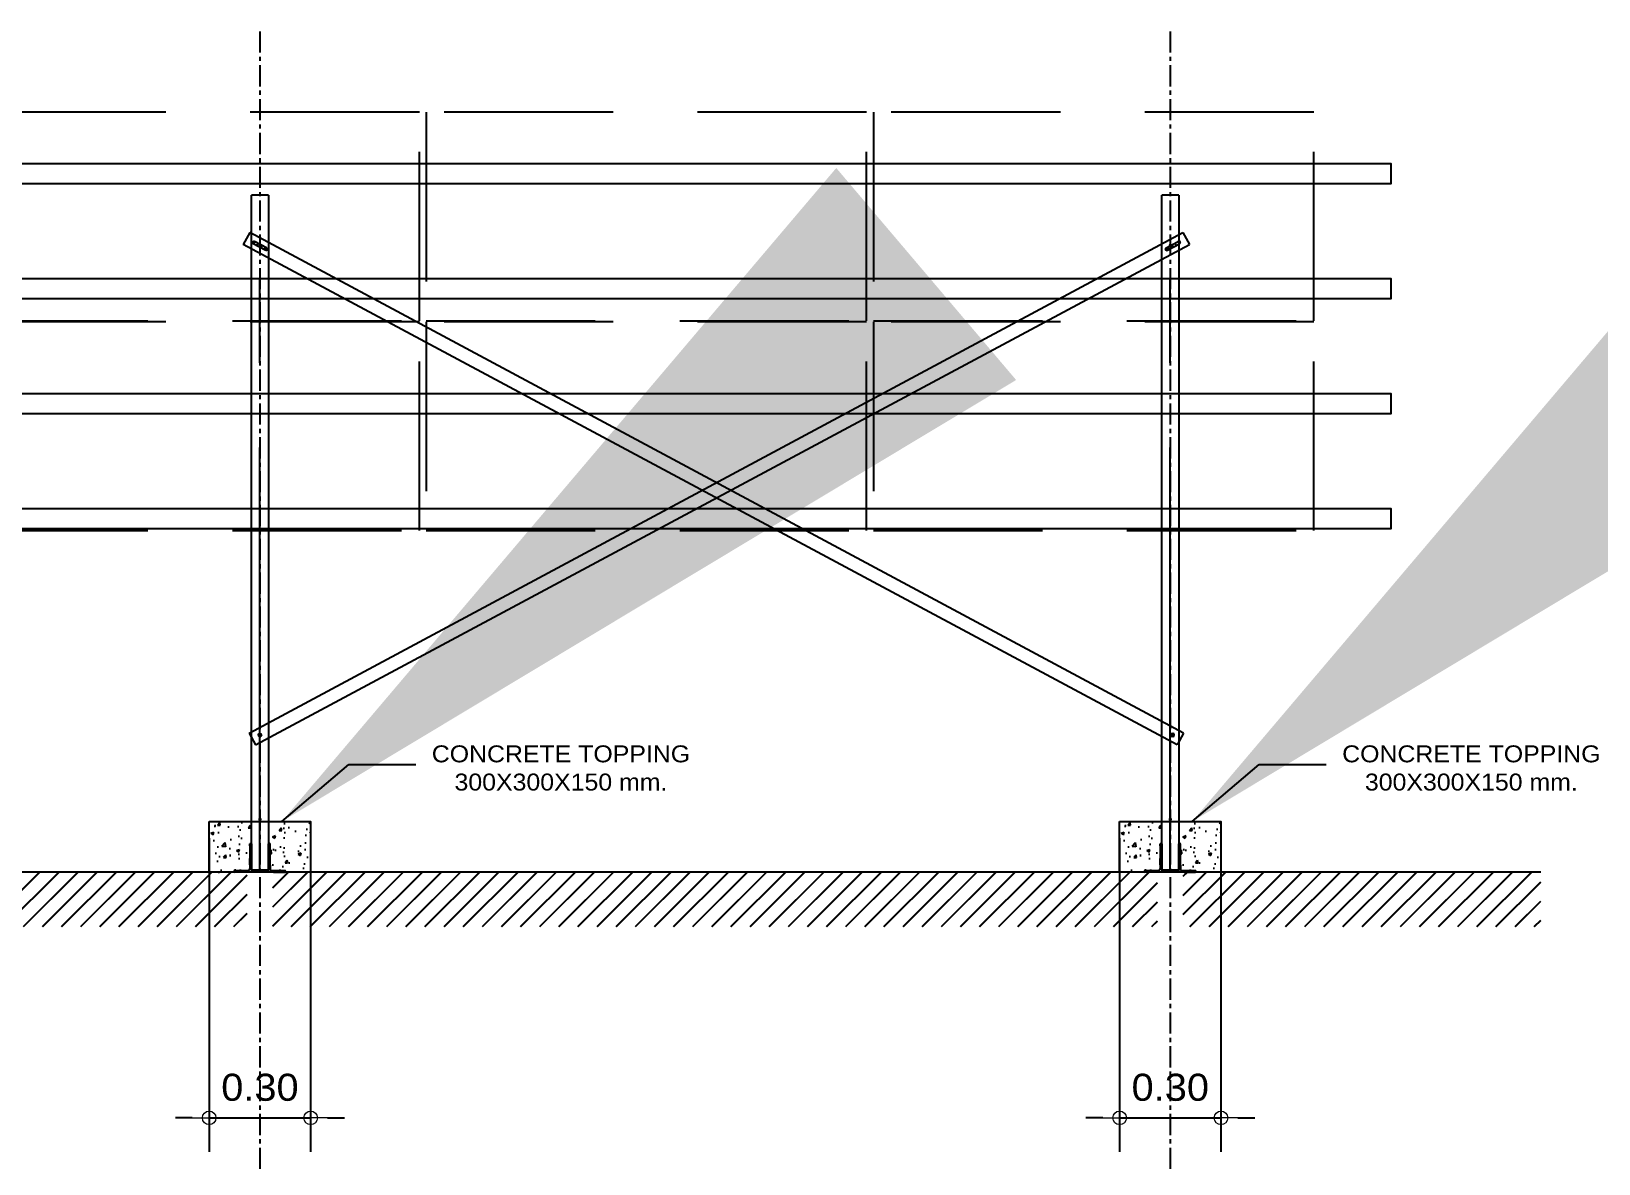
# Model space of a CAD drawing. Header units: millimetres. Extents: x 1633 to 1881, y 942 to 1170.
# Drawn here: x 1759 to 1851.8, y 976.5 to 1043.5 of the extents above; entities that cross this region are included whole.
import ezdxf

# ---------------------------------------------------------------- set-up
doc = ezdxf.new("R2010")
doc.units = ezdxf.units.MM
for name, pattern in [('CENTER', [2, 1.25, -0.25, 0.25, -0.25]), ('CENTER2', [28.575, 19.05, -3.175, 3.175, -3.175]), ('HIDDEN', [0.375, 0.25, -0.125])]:
    doc.linetypes.add(name, pattern=pattern)
doc.layers.get('Defpoints').update_dxf_attribs({"color": 2})
for name, color, linetype, lineweight in [('2中心线', 1, 'CENTER2', 0), ('A-DIMS-0050', 8, 'Continuous', 18), ('图层2', 1, 'CENTER', 13)]:
    doc.layers.add(name, color=color, linetype=linetype, lineweight=lineweight)
doc.layers.add('轨道', color=2, linetype='Continuous')
doc.styles.add('MASTER', font='cordia.shx', dxfattribs={"width": 1.1})
doc.styles.get("Standard").update_dxf_attribs({"font": 'arial.ttf'})
doc.dimstyles.new('C0050', dxfattribs={"dimscale": 0.05, "dimtxt": 1.6, "dimasz": 1, "dimexe": 2, "dimexo": 1, "dimgap": 1, "dimtad": 1, "dimtoh": 1, "dimzin": 0, "dimdsep": 46, "dimlunit": 6, "dimtxsty": 'MASTER', "dimblk": 'CC', "dimcen": 1, "dimclrd": 256, "dimclre": 256, "dimclrt": 2, "dimadec": 0, "dimazin": 0, "dimtfac": 1, "dimtix": 1, "dimtmove": 2, "dimatfit": 3, "dimldrblk": 'CC', "dimfxl": 1, "dimtolj": 1, "dimtzin": 0, "dimarcsym": 0})
doc.dimstyles.new('ISO-25', dxfattribs={"dimtxt": 2.5, "dimasz": 2.5, "dimexe": 1.25, "dimexo": 0.625, "dimtad": 1, "dimtxsty": 'Standard', "dimcen": 2.5, "dimadec": 0, "dimazin": 0, "dimtfac": 1, "dimtmove": 0, "dimatfit": 3, "dimfxl": 1, "dimarcsym": 0})

# ---------------------------------------------------------------- blocks, each defined once
blk = doc.blocks.new('*U116')
at = {"layer": '轨道'}
blk.add_lwpolyline([(-4.6871, 0.03), (4.6871, 0.03), (4.6871, -0.03), (-4.6871, -0.03)], close=True, dxfattribs=at)
blk = doc.blocks.new('*U115')
at = {"color": 0, "linetype": 'ByBlock', "lineweight": -2, "transparency": 16777216}
for p in [(0, 0), (0, -0.34), (0, -0.68), (0, -1.02)]:
    blk.add_blockref('*U116', p, dxfattribs=at)
blk = doc.blocks.new('*U117')
at = {"lineweight": 25}
for p, q in [((-11.5, 30.8), (2750.2, 1509.9)), ((2700.4, 1465.3), (2735.6, 1484.2)), ((2750.2, 1509.9), (2769.1, 1474.6)), ((7.4, -4.4), (2769.1, 1474.6)), ((2704.4, 1457.8), (2739.6, 1476.7)), ((-11.5, 30.8), (7.4, -4.4))]:
    blk.add_line(p, q, dxfattribs=at)
blk.add_circle((20, 25), 4.25, dxfattribs=at)
for centre, start, end in [((2737.6, 1480.4), 298.1716, 118.1716), ((2702.4, 1461.6), 118.1716, 298.1716)]:
    blk.add_arc(centre, 4.25, start, end, dxfattribs=at)
at = {"layer": '2中心线', "lineweight": 25, "ltscale": 0.5}
for p, q in [((2735, 1485.3), (2740.2, 1475.7)), ((2743.1, 1483.4), (2696.9, 1458.6)), ((2699.8, 1466.4), (2704.9, 1456.8))]:
    blk.add_line(p, q, dxfattribs=at)
at = {"layer": '2中心线', "lineweight": 25}
for p, q in [((14.5, 22.1), (25.5, 28)), ((17.4, 29.8), (22.6, 20.2))]:
    blk.add_line(p, q, dxfattribs=at)
blk = doc.blocks.new('G$CE4CDAED9')
at = {"color": 5, "linetype": 'HIDDEN', "ltscale": 2}
for p, q in [((0, 1.237), (1.303, 1.237)), ((0, 0.62), (0, 1.237)), ((1.303, 1.237), (1.303, 0.62)), ((4.3655, 1.237), (3.969, 1.237)), ((3.969, 1.237), (3.969, 0.62)), ((4.3655, 0.62), (4.3655, 1.237)), ((1.303, 0.62), (0, 0.62)), ((3.969, 0.62), (4.3655, 0.62)), ((4.3655, 0.617), (3.969, 0.617)), ((3.969, 0.617), (3.969, 0)), ((4.3655, 0), (4.3655, 0.617)), ((3.969, 0), (4.3655, 0))]:
    blk.add_line(p, q, dxfattribs=at)
for points in [[(1.323, 1.237), (2.626, 1.237), (2.626, 0.62), (1.323, 0.62)], [(2.646, 1.237), (3.949, 1.237), (3.949, 0.62), (2.646, 0.62)], [(0, 0.617), (1.303, 0.617), (1.303, 0), (0, 0)], [(1.323, 0.617), (2.626, 0.617), (2.626, 0), (1.323, 0)], [(2.646, 0.617), (3.949, 0.617), (3.949, 0), (2.646, 0)]]:
    blk.add_lwpolyline(points, close=True, dxfattribs=at)
blk = doc.blocks.new('AG2-B02正视图')
at = {"color": 1, "linetype": 'CENTER', "ltscale": 0.1}
for p, q in [((-22.8, 60), (-32.6, 60)), ((22.8, 60), (32.6, 60)), ((-22.8, 33), (-32.6, 33)), ((22.8, 33), (32.6, 33))]:
    blk.add_line(p, q, dxfattribs=at)
for p, q in [((-29.7, 81.8), (-30, 81.3)), ((-30, 80.7), (-29.7, 80.2)), ((-29.7, 79.8), (-30, 79.3)), ((-30, 78.7), (-29.7, 78.2)), ((-29.7, 77.8), (-30, 77.3)), ((-30, 76.7), (-29.7, 76.2)), ((-29.7, 75.8), (-30, 75.3)), ((-30, 74.7), (-29.7, 74.2)), ((-29.7, 73.8), (-30, 73.3)), ((-30, 72.7), (-29.7, 72.2)), ((-29.7, 71.8), (-30, 71.3)), ((-30, 70.7), (-29.7, 70.2)), ((-29.7, 69.8), (-30, 69.3)), ((-30, 68.7), (-29.7, 68.2)), ((-29.7, 67.8), (-30, 67.3)), ((-30, 66.7), (-29.7, 66.2)), ((-29.7, 65.8), (-30, 65.3)), ((-30, 64.7), (-29.7, 64.2)), ((-29.7, 63.8), (-30, 63.3)), ((-30, 62.7), (-29.7, 62.2)), ((-29.7, 61.8), (-30, 61.3)), ((-30, 60.7), (-29.7, 60.2)), ((-29.7, 59.8), (-30, 59.3)), ((-30, 58.7), (-29.7, 58.2)), ((-29.7, 57.8), (-30, 57.3)), ((-30, 56.7), (-29.7, 56.2)), ((-29.7, 55.8), (-30, 55.3)), ((-30, 54.7), (-29.7, 54.2)), ((-29.7, 53.8), (-30, 53.3)), ((-30, 52.7), (-29.7, 52.2)), ((-29.7, 51.8), (-30, 51.3)), ((-30, 50.7), (-29.7, 50.2)), ((-29.7, 49.8), (-30, 49.3)), ((-30, 48.7), (-29.7, 48.2)), ((-29.7, 47.8), (-30, 47.3)), ((-30, 46.7), (-29.7, 46.2)), ((-29.7, 45.8), (-30, 45.3)), ((-30, 44.7), (-29.7, 44.2)), ((-29.7, 43.8), (-30, 43.3)), ((-30, 42.7), (-29.7, 42.2)), ((-29.7, 41.8), (-30, 41.3)), ((-30, 40.7), (-29.7, 40.2)), ((-29.7, 39.8), (-30, 39.3)), ((-30, 38.7), (-29.7, 38.2)), ((-29.7, 37.8), (-30, 37.3)), ((-30, 36.7), (-29.7, 36.2)), ((-29.7, 35.8), (-30, 35.3)), ((-30, 34.7), (-29.7, 34.2)), ((-29.7, 33.8), (-30, 33.3)), ((-30, 32.7), (-29.7, 32.2)), ((-29.7, 31.8), (-30, 31.3)), ((-30, 30.7), (-29.7, 30.2)), ((-29.7, 29.8), (-30, 29.3)), ((-30, 28.7), (-29.7, 28.2)), ((-29.7, 27.8), (-30, 27.3)), ((-30, 26.7), (-29.7, 26.2)), ((-29.7, 25.8), (-30, 25.3)), ((-30, 24.7), (-29.7, 24.2)), ((-29.7, 23.8), (-30, 23.3)), ((-30, 22.7), (-29.7, 22.2)), ((-29.7, 21.8), (-30, 21.3))]:
    blk.add_line(p, q)
at = {"color": 2}
for p, q in [((-25.3, 66.5), (-29.9, 66.5)), ((29.8, 66.5), (25.3, 66.5)), ((-65.5, 4.8), (-65.5, 0)), ((-51.5, 4.8), (-51.5, 0)), ((-25.3, 26.5), (-29.9, 26.5)), ((29.8, 26.5), (25.3, 26.5)), ((51.5, 4.8), (51.5, 0)), ((65.5, 4.8), (65.5, 0))]:
    blk.add_line(p, q, dxfattribs=at)
at = {"lineweight": 25}
for p, q in [((-29.6, 82), (-29.6, 84)), ((-28.6, 85), (-26.3, 85)), ((-25.3, 84), (-25.3, 4)), ((25.3, 4), (25.3, 84)), ((26.3, 85), (28.6, 85)), ((29.6, 84), (29.6, 82)), ((-76.5, 2), (-76.5, 2.8)), ((-74.5, 4.8), (-58.8, 4.8)), ((74.5, 0), (-74.5, 0)), ((-58.2, 4.8), (-35.1, 4.8)), ((-30.1, 21), (-30.1, 9.8)), ((-24.8, 3.5), (24.8, 3.5)), ((30.1, 21), (30.1, 9.8)), ((35.1, 4.8), (58.2, 4.8)), ((40.6, 0), (74.5, 0)), ((58.8, 4.8), (74.5, 4.8)), ((76.5, 2.8), (76.5, 2))]:
    blk.add_line(p, q, dxfattribs=at)
at = {"color": 1}
for p, q in [((-58.5, 7.8), (-58.5, 0)), ((58.5, 7.8), (58.5, 0))]:
    blk.add_line(p, q, dxfattribs=at)
for centre, radius, start, end in [((-29.6, 81), 0.5, 145, 215), ((-29.6, 79), 0.5, 145, 215), ((-29.6, 77), 0.5, 145, 215), ((-29.6, 75), 0.5, 145, 215), ((-29.6, 73), 0.5, 145, 215), ((-29.6, 71), 0.5, 145, 215), ((-29.6, 69), 0.5, 145, 215), ((-29.6, 67), 0.5, 145, 215), ((-29.6, 65), 0.5, 145, 215), ((-29.6, 63), 0.5, 145, 215), ((-29.6, 61), 0.5, 145, 215), ((-29.6, 59), 0.5, 145, 215), ((-29.6, 57), 0.5, 145, 215), ((-29.6, 55), 0.5, 145, 215), ((-29.6, 53), 0.5, 145, 215), ((-29.6, 51), 0.5, 145, 215), ((-29.6, 49), 0.5, 145, 215), ((-29.6, 47), 0.5, 145, 215), ((-30, 80), 0.4, 325, 35), ((-30, 78), 0.4, 325, 35), ((-30, 76), 0.4, 325, 35), ((-30, 74), 0.4, 325, 35), ((-30, 72), 0.4, 325, 35), ((-30, 70), 0.4, 325, 35), ((-30, 68), 0.4, 325, 35), ((-30, 66), 0.4, 325, 35), ((-30, 64), 0.4, 325, 35), ((-30, 62), 0.4, 325, 35), ((-30, 60), 0.4, 325, 35), ((-30, 58), 0.4, 325, 35), ((-30, 56), 0.4, 325, 35), ((-30, 54), 0.4, 325, 35), ((-30, 52), 0.4, 325, 35), ((-30, 50), 0.4, 325, 35), ((-30, 48), 0.4, 325, 35), ((-29.6, 45), 0.5, 145, 215), ((-29.6, 43), 0.5, 145, 215), ((-29.6, 41), 0.5, 145, 215), ((-29.6, 39), 0.5, 145, 215), ((-29.6, 37), 0.5, 145, 215), ((-29.6, 35), 0.5, 145, 215), ((-29.6, 33), 0.5, 145, 215), ((-29.6, 31), 0.5, 145, 215), ((-29.6, 29), 0.5, 145, 215), ((-29.6, 27), 0.5, 145, 215), ((-29.6, 25), 0.5, 145, 215), ((-29.6, 23), 0.5, 145, 215), ((-29.6, 21), 0.5, 145, 180), ((-30, 46), 0.4, 325, 35), ((-30, 44), 0.4, 325, 35), ((-30, 42), 0.4, 325, 35), ((-30, 40), 0.4, 325, 35), ((-30, 38), 0.4, 325, 35), ((-30, 36), 0.4, 325, 35), ((-30, 34), 0.4, 325, 35), ((-30, 32), 0.4, 325, 35), ((-30, 30), 0.4, 325, 35), ((-30, 28), 0.4, 325, 35), ((-30, 26), 0.4, 325, 35), ((-30, 24), 0.4, 325, 35), ((-30, 22), 0.4, 325, 35)]:
    blk.add_arc(centre, radius, start, end)
at = {"lineweight": 25}
for centre, radius, start, end in [((-29.9, 82), 0.3, 325, 0), ((-28.6, 84), 1, 90, 180), ((-26.3, 84), 1, 0, 90), ((26.3, 84), 1, 90, 180), ((28.6, 84), 1, 0, 90), ((-74.5, 2.8), 2, 90, 180), ((-74.5, 2), 2, 180, 270), ((-58.5, 4.8), 0.3, 180, 0), ((-35.1, 9.8), 5, 270, 0), ((-24.8, 4), 0.5, 180, 270), ((24.8, 4), 0.5, 270, 0), ((35.1, 9.8), 5, 180, 270), ((58.5, 4.8), 0.3, 180, 0), ((74.5, 2.8), 2, 0, 90), ((74.5, 2), 2, 270, 0)]:
    blk.add_arc(centre, radius, start, end, dxfattribs=at)
for points, knots in [([(29.6, 80), (29.6, 80), (29.6, 80.3), (30.6, 81), (29.6, 81.7), (29.6, 82)], [5.589398, 5.589398, 5.589398, 5.589398, 5.59017, 6.708204, 7.826238, 7.826238, 7.826238, 7.826238]), ([(29.6, 76), (29.6, 76), (29.6, 76.3), (30.6, 77), (29.1, 78), (30.6, 79), (29.6, 79.7), (29.6, 80)], [5.589398, 5.589398, 5.589398, 5.589398, 5.59017, 6.708204, 7.826238, 8.944272, 10.062306, 10.062306, 10.062306, 10.062306]), ([(29.6, 72), (29.6, 72), (29.6, 72.3), (30.6, 73), (29.1, 74), (30.6, 75), (29.6, 75.7), (29.6, 76)], [5.589398, 5.589398, 5.589398, 5.589398, 5.59017, 6.708204, 7.826238, 8.944272, 10.062306, 10.062306, 10.062306, 10.062306]), ([(29.6, 68), (29.6, 68), (29.6, 68.3), (30.6, 69), (29.1, 70), (30.6, 71), (29.6, 71.7), (29.6, 72)], [5.589398, 5.589398, 5.589398, 5.589398, 5.59017, 6.708204, 7.826238, 8.944272, 10.062306, 10.062306, 10.062306, 10.062306]), ([(29.6, 64), (29.6, 64), (29.6, 64.3), (30.6, 65), (29.1, 66), (30.6, 67), (29.6, 67.7), (29.6, 68)], [5.589398, 5.589398, 5.589398, 5.589398, 5.59017, 6.708204, 7.826238, 8.944272, 10.062306, 10.062306, 10.062306, 10.062306]), ([(29.6, 60), (29.6, 60), (29.6, 60.3), (30.6, 61), (29.1, 62), (30.6, 63), (29.6, 63.7), (29.6, 64)], [5.589398, 5.589398, 5.589398, 5.589398, 5.59017, 6.708204, 7.826238, 8.944272, 10.062306, 10.062306, 10.062306, 10.062306]), ([(29.6, 56), (29.6, 56), (29.6, 56.3), (30.6, 57), (29.1, 58), (30.6, 59), (29.6, 59.7), (29.6, 60)], [5.589398, 5.589398, 5.589398, 5.589398, 5.59017, 6.708204, 7.826238, 8.944272, 10.062306, 10.062306, 10.062306, 10.062306]), ([(29.6, 52), (29.6, 52), (29.6, 52.3), (30.6, 53), (29.1, 54), (30.6, 55), (29.6, 55.7), (29.6, 56)], [5.589398, 5.589398, 5.589398, 5.589398, 5.59017, 6.708204, 7.826238, 8.944272, 10.062306, 10.062306, 10.062306, 10.062306]), ([(29.6, 48), (29.6, 48), (29.6, 48.3), (30.6, 49), (29.1, 50), (30.6, 51), (29.6, 51.7), (29.6, 52)], [5.589398, 5.589398, 5.589398, 5.589398, 5.59017, 6.708204, 7.826238, 8.944272, 10.062306, 10.062306, 10.062306, 10.062306]), ([(29.6, 44), (29.6, 44), (29.6, 44.3), (30.6, 45), (29.1, 46), (30.6, 47), (29.6, 47.7), (29.6, 48)], [5.589398, 5.589398, 5.589398, 5.589398, 5.59017, 6.708204, 7.826238, 8.944272, 10.062306, 10.062306, 10.062306, 10.062306]), ([(29.6, 40), (29.6, 40), (29.6, 40.3), (30.6, 41), (29.1, 42), (30.6, 43), (29.6, 43.7), (29.6, 44)], [5.589398, 5.589398, 5.589398, 5.589398, 5.59017, 6.708204, 7.826238, 8.944272, 10.062306, 10.062306, 10.062306, 10.062306]), ([(29.6, 36), (29.6, 36), (29.6, 36.3), (30.6, 37), (29.1, 38), (30.6, 39), (29.6, 39.7), (29.6, 40)], [5.589398, 5.589398, 5.589398, 5.589398, 5.59017, 6.708204, 7.826238, 8.944272, 10.062306, 10.062306, 10.062306, 10.062306]), ([(29.6, 32), (29.6, 32), (29.6, 32.3), (30.6, 33), (29.1, 34), (30.6, 35), (29.6, 35.7), (29.6, 36)], [5.589398, 5.589398, 5.589398, 5.589398, 5.59017, 6.708204, 7.826238, 8.944272, 10.062306, 10.062306, 10.062306, 10.062306]), ([(29.6, 28), (29.6, 28), (29.6, 28.3), (30.6, 29), (29.1, 30), (30.6, 31), (29.6, 31.7), (29.6, 32)], [5.589398, 5.589398, 5.589398, 5.589398, 5.59017, 6.708204, 7.826238, 8.944272, 10.062306, 10.062306, 10.062306, 10.062306]), ([(29.6, 24), (29.6, 24), (29.6, 24.3), (30.6, 25), (29.1, 26), (30.6, 27), (29.6, 27.7), (29.6, 28)], [5.589398, 5.589398, 5.589398, 5.589398, 5.59017, 6.708204, 7.826238, 8.944272, 10.062306, 10.062306, 10.062306, 10.062306]), ([(30.1, 21), (30.1, 21.3), (29.1, 22), (30.6, 23), (29.6, 23.7), (29.6, 24)], [6.708417, 6.708417, 6.708417, 6.708417, 7.826238, 8.944272, 10.062306, 10.062306, 10.062306, 10.062306])]:
    blk.add_open_spline(points, degree=3, knots=knots, dxfattribs=at)
at = {"layer": '图层2', "lineweight": 25, "ltscale": 0.5}
blk.add_line((0, 0), (0, 77.8), dxfattribs=at)
blk = doc.blocks.new('CC')
at = {"color": 8}
blk.add_line((-1, 0), (0.4, 0), dxfattribs=at)
at = {"color": 3}
blk.add_circle((0, 0), 0.4, dxfattribs=at)
blk = doc.blocks.new('*D134')
at = {"layer": 'A-DIMS-0050', "lineweight": -2}
for p, q in [((5.2355, 1.2654), (5.2355, 0.3389)), ((5.5355, 1.2654), (5.5355, 0.3389)), ((5.1855, 0.4389), (5.1355, 0.4389)), ((5.2355, 0.4389), (5.5355, 0.4389)), ((5.5855, 0.4389), (5.6355, 0.4389))]:
    blk.add_line(p, q, dxfattribs=at)
at = {"layer": 'Defpoints', "color": 0}
for p in [(5.2355, 1.3154), (5.5355, 1.3154), (5.5355, 0.4389)]:
    blk.add_point(p, dxfattribs=at)
at = {"layer": 'A-DIMS-0050', "linetype": 'ByBlock', "lineweight": -2, "xscale": 0.05, "yscale": 0.05, "zscale": 0.05}
blk.add_blockref('CC', (5.2355, 0.4389), dxfattribs=at)
at = {"layer": 'A-DIMS-0050', "linetype": 'ByBlock', "lineweight": -2, "xscale": 0.05, "yscale": 0.05, "zscale": 0.05, "rotation": 180}
blk.add_blockref('CC', (5.5355, 0.4389), dxfattribs=at)
at = {"layer": 'A-DIMS-0050', "color": 2, "insert": (5.3855, 0.5289), "char_height": 0.08, "attachment_point": 5, "style": 'MASTER'}
blk.add_mtext('\\A1;0.30', dxfattribs=at)
blk = doc.blocks.new('*D135')
at = {"layer": 'A-DIMS-0050', "lineweight": -2}
for p, q in [((7.9282, 1.2654), (7.9282, 0.3389)), ((8.2282, 1.2654), (8.2282, 0.3389)), ((7.8782, 0.4389), (7.8282, 0.4389)), ((7.9282, 0.4389), (8.2282, 0.4389)), ((8.2782, 0.4389), (8.3282, 0.4389))]:
    blk.add_line(p, q, dxfattribs=at)
at = {"layer": 'Defpoints', "color": 0}
for p in [(7.9282, 1.3154), (8.2282, 1.3154), (8.2282, 0.4389)]:
    blk.add_point(p, dxfattribs=at)
at = {"layer": 'A-DIMS-0050', "linetype": 'ByBlock', "lineweight": -2, "xscale": 0.05, "yscale": 0.05, "zscale": 0.05}
blk.add_blockref('CC', (7.9282, 0.4389), dxfattribs=at)
at = {"layer": 'A-DIMS-0050', "linetype": 'ByBlock', "lineweight": -2, "xscale": 0.05, "yscale": 0.05, "zscale": 0.05, "rotation": 180}
blk.add_blockref('CC', (8.2282, 0.4389), dxfattribs=at)
at = {"layer": 'A-DIMS-0050', "color": 2, "insert": (8.0782, 0.5289), "char_height": 0.08, "attachment_point": 5, "style": 'MASTER'}
blk.add_mtext('\\A1;0.30', dxfattribs=at)
blk = doc.blocks.new('G$C0B944460')
h = blk.add_hatch()
h.set_pattern_fill('AR-CONC', color=256, scale=0.0005)
h.set_pattern_definition([(50, (5.38548, 0.46513), (0.0910923, -0.0079695), [0.009525, -0.104775]), (355, (5.38548, 0.46513), (-0.017622, 0.095528), [0.00762, -0.08382]), (100.451, (5.39307, 0.46446), (0.073471, 0.087559), [0.008095, -0.089045]), (46.184, (5.38548, 0.49053), (0.13554, -0.021021), [0.014287, -0.157163]), (96.636, (5.39678, 0.48878), (0.118702, 0.123713), [0.012143, -0.133568]), (351.184, (5.38548, 0.49053), (0.118702, 0.123713), [0.01143, -0.12573]), (21, (5.39818, 0.48418), (0.075807, -0.0511326), [0.009525, -0.104775]), (326, (5.39818, 0.48418), (0.030901, 0.092094), [0.00762, -0.08382]), (71.451, (5.4045, 0.47992), (0.106708, 0.040961), [0.008095, -0.089045]), (37.5, (5.38548, 0.465127), (0.0015443, 0.0422775), [0, -0.082804, 0, -0.08509, 0, -0.0841375]), (7.5, (5.38548, 0.465127), (0.0334098, 0.0500903), [0, -0.048514, 0, -0.080899, 0, -0.0320675]), (327.5, (5.35716, 0.465127), (0.0677953, -0.0028644), [0, -0.03175, 0, -0.09906, 0, -0.131445]), (317.5, (5.34446, 0.465127), (0.0740646, 0.0127132), [0, -0.041275, 0, -0.065786, 0, -0.093345])])
edge = h.paths.add_edge_path()
edge.add_spline(control_points=[(5.3559, 1.2054), (5.3559, 1.2054), (5.3559, 1.2058), (5.3549, 1.2064), (5.3564, 1.2074), (5.3549, 1.2084), (5.3559, 1.2091), (5.3559, 1.2094)], knot_values=[5.589398, 5.589398, 5.589398, 5.589398, 5.59017, 6.708204, 7.826238, 8.944272, 10.062306, 10.062306, 10.062306, 10.062306], degree=3, periodic=0)
edge.add_spline(control_points=[(5.3559, 1.2094), (5.3559, 1.2094), (5.3559, 1.2098), (5.3549, 1.2104), (5.3564, 1.2114), (5.3549, 1.2124), (5.3559, 1.2131), (5.3559, 1.2134)], knot_values=[5.589398, 5.589398, 5.589398, 5.589398, 5.59017, 6.708204, 7.826238, 8.944272, 10.062306, 10.062306, 10.062306, 10.062306], degree=3, periodic=0)
edge.add_spline(control_points=[(5.3559, 1.2134), (5.3559, 1.2134), (5.3559, 1.2138), (5.3549, 1.2144), (5.3564, 1.2154), (5.3549, 1.2164), (5.3559, 1.2171), (5.3559, 1.2174)], knot_values=[5.589398, 5.589398, 5.589398, 5.589398, 5.59017, 6.708204, 7.826238, 8.944272, 10.062306, 10.062306, 10.062306, 10.062306], degree=3, periodic=0)
edge.add_spline(control_points=[(5.3559, 1.2174), (5.3559, 1.2174), (5.3559, 1.2178), (5.3549, 1.2184), (5.3564, 1.2194), (5.3549, 1.2204), (5.3559, 1.2211), (5.3559, 1.2214)], knot_values=[5.589398, 5.589398, 5.589398, 5.589398, 5.59017, 6.708204, 7.826238, 8.944272, 10.062306, 10.062306, 10.062306, 10.062306], degree=3, periodic=0)
edge.add_spline(control_points=[(5.3559, 1.2214), (5.3559, 1.2214), (5.3559, 1.2218), (5.3549, 1.2224), (5.3564, 1.2234), (5.3549, 1.2244), (5.3559, 1.2251), (5.3559, 1.2254)], knot_values=[5.589398, 5.589398, 5.589398, 5.589398, 5.59017, 6.708204, 7.826238, 8.944272, 10.062306, 10.062306, 10.062306, 10.062306], degree=3, periodic=0)
edge.add_spline(control_points=[(5.3559, 1.2254), (5.3559, 1.2254), (5.3559, 1.2258), (5.3549, 1.2264), (5.3564, 1.2274), (5.3549, 1.2284), (5.3559, 1.2291), (5.3559, 1.2294)], knot_values=[5.589398, 5.589398, 5.589398, 5.589398, 5.59017, 6.708204, 7.826238, 8.944272, 10.062306, 10.062306, 10.062306, 10.062306], degree=3, periodic=0)
edge.add_spline(control_points=[(5.3559, 1.2294), (5.3559, 1.2294), (5.3559, 1.2298), (5.3549, 1.2304), (5.3561, 1.2313), (5.3558, 1.2318), (5.3556, 1.2319)], knot_values=[5.589398, 5.589398, 5.589398, 5.589398, 5.59017, 6.708204, 7.826238, 8.38668, 8.38668, 8.38668, 8.38668], degree=3, periodic=0)
edge.add_spline(control_points=[(5.3556, 1.2319), (5.3555, 1.2321), (5.3551, 1.2326), (5.3559, 1.2331), (5.3559, 1.2334)], knot_values=[8.38668, 8.38668, 8.38668, 8.38668, 8.944272, 10.062306, 10.062306, 10.062306, 10.062306], degree=3, periodic=0)
edge.add_spline(control_points=[(5.3559, 1.2334), (5.3559, 1.2334), (5.3559, 1.2338), (5.3549, 1.2344), (5.3564, 1.2354), (5.3549, 1.2364), (5.3559, 1.2371), (5.3559, 1.2374)], knot_values=[5.589398, 5.589398, 5.589398, 5.589398, 5.59017, 6.708204, 7.826238, 8.944272, 10.062306, 10.062306, 10.062306, 10.062306], degree=3, periodic=0)
edge.add_spline(control_points=[(5.3559, 1.2374), (5.3559, 1.2374), (5.3559, 1.2378), (5.3549, 1.2384), (5.3564, 1.2394), (5.3549, 1.2404), (5.3559, 1.2411), (5.3559, 1.2414)], knot_values=[5.589398, 5.589398, 5.589398, 5.589398, 5.59017, 6.708204, 7.826238, 8.944272, 10.062306, 10.062306, 10.062306, 10.062306], degree=3, periodic=0)
edge.add_spline(control_points=[(5.3559, 1.2414), (5.3559, 1.2414), (5.3559, 1.2418), (5.3549, 1.2424), (5.3564, 1.2434), (5.3549, 1.2444), (5.3559, 1.2451), (5.3559, 1.2454)], knot_values=[5.589398, 5.589398, 5.589398, 5.589398, 5.59017, 6.708204, 7.826238, 8.944272, 10.062306, 10.062306, 10.062306, 10.062306], degree=3, periodic=0)
edge.add_spline(control_points=[(5.3559, 1.2454), (5.3559, 1.2454), (5.3559, 1.2458), (5.3549, 1.2464), (5.3559, 1.2471), (5.3559, 1.2474)], knot_values=[5.589398, 5.589398, 5.589398, 5.589398, 5.59017, 6.708204, 7.826238, 7.826238, 7.826238, 7.826238], degree=3, periodic=0)
edge.add_line((5.3559, 1.2474), (5.3559, 1.2494))
edge.add_arc((5.3569, 1.2494), 0.001, 90, 180, ccw=False)
edge.add_line((5.3569, 1.2504), (5.3592, 1.2504))
edge.add_arc((5.3592, 1.2494), 0.001, 360, 90, ccw=False)
edge.add_line((5.3602, 1.2494), (5.3602, 1.2254))
edge.add_line((5.3602, 1.2254), (5.3605, 1.2254))
edge.add_line((5.3605, 1.2254), (5.3605, 1.3154))
edge.add_line((5.3605, 1.3154), (5.2355, 1.3154))
edge.add_line((5.2355, 1.3154), (5.2355, 1.1654))
edge.add_line((5.2355, 1.1654), (5.311, 1.1654))
edge.add_arc((5.311, 1.1674), 0.002, 180, 270, ccw=False)
edge.add_line((5.309, 1.1674), (5.309, 1.1682))
edge.add_arc((5.311, 1.1682), 0.002, 90, 180, ccw=False)
edge.add_line((5.311, 1.1702), (5.3267, 1.1702))
edge.add_arc((5.327, 1.1702), 0.0003, 180, 0)
edge.add_line((5.3273, 1.1702), (5.3504, 1.1702))
edge.add_arc((5.3504, 1.1752), 0.005, 270, 360)
edge.add_line((5.3554, 1.1752), (5.3554, 1.1864))
edge.add_spline(control_points=[(5.3554, 1.1864), (5.3554, 1.1868), (5.3564, 1.1874), (5.3549, 1.1884), (5.3559, 1.1891), (5.3559, 1.1894)], knot_values=[6.708417, 6.708417, 6.708417, 6.708417, 7.826238, 8.944272, 10.062306, 10.062306, 10.062306, 10.062306], degree=3, periodic=0)
edge.add_spline(control_points=[(5.3559, 1.1894), (5.3559, 1.1894), (5.3559, 1.1898), (5.3549, 1.1904), (5.3561, 1.1913), (5.3558, 1.1918), (5.3556, 1.1919)], knot_values=[5.589398, 5.589398, 5.589398, 5.589398, 5.59017, 6.708204, 7.826238, 8.38668, 8.38668, 8.38668, 8.38668], degree=3, periodic=0)
edge.add_spline(control_points=[(5.3556, 1.1919), (5.3555, 1.1921), (5.3551, 1.1926), (5.3559, 1.1931), (5.3559, 1.1934)], knot_values=[8.38668, 8.38668, 8.38668, 8.38668, 8.944272, 10.062306, 10.062306, 10.062306, 10.062306], degree=3, periodic=0)
edge.add_spline(control_points=[(5.3559, 1.1934), (5.3559, 1.1934), (5.3559, 1.1938), (5.3549, 1.1944), (5.3564, 1.1954), (5.3549, 1.1964), (5.3559, 1.1971), (5.3559, 1.1974)], knot_values=[5.589398, 5.589398, 5.589398, 5.589398, 5.59017, 6.708204, 7.826238, 8.944272, 10.062306, 10.062306, 10.062306, 10.062306], degree=3, periodic=0)
edge.add_spline(control_points=[(5.3559, 1.1974), (5.3559, 1.1974), (5.3559, 1.1978), (5.3554, 1.1981), (5.3554, 1.1984)], knot_values=[5.589398, 5.589398, 5.589398, 5.589398, 5.59017, 6.708204, 6.708204, 6.708204, 6.708204], degree=3, periodic=0)
edge.add_spline(control_points=[(5.3554, 1.1984), (5.3554, 1.1988), (5.3564, 1.1994), (5.3549, 1.2004), (5.3559, 1.2011), (5.3559, 1.2014)], knot_values=[6.708204, 6.708204, 6.708204, 6.708204, 7.826238, 8.944272, 10.062306, 10.062306, 10.062306, 10.062306], degree=3, periodic=0)
edge.add_spline(control_points=[(5.3559, 1.2014), (5.3559, 1.2014), (5.3559, 1.2018), (5.3549, 1.2024), (5.3564, 1.2034), (5.3549, 1.2044), (5.3559, 1.2051), (5.3559, 1.2054)], knot_values=[5.589398, 5.589398, 5.589398, 5.589398, 5.59017, 6.708204, 7.826238, 8.944272, 10.062306, 10.062306, 10.062306, 10.062306], degree=3, periodic=0)
h.paths.add_polyline_path([(5.4108, 1.2494, -0.414214), (5.4118, 1.2504), (5.4141, 1.2504, -0.414214), (5.4151, 1.2494), (5.4151, 1.2474, 0.153915), (5.4151, 1.2472), (5.4155, 1.2467, -0.315299), (5.4155, 1.2462), (5.4152, 1.2457, 0.315299), (5.4152, 1.2452), (5.4155, 1.2447, -0.315299), (5.4155, 1.2442), (5.4152, 1.2437, 0.315299), (5.4152, 1.2432), (5.4155, 1.2427, -0.315299), (5.4155, 1.2422), (5.4152, 1.2417, 0.315299), (5.4152, 1.2412), (5.4155, 1.2407, -0.315299), (5.4155, 1.2402), (5.4152, 1.2397, 0.315299), (5.4152, 1.2392), (5.4155, 1.2387, -0.315299), (5.4155, 1.2382), (5.4152, 1.2377, 0.315299), (5.4152, 1.2372), (5.4155, 1.2367, -0.315299), (5.4155, 1.2362), (5.4152, 1.2357, 0.315299), (5.4152, 1.2352), (5.4155, 1.2347, -0.315299), (5.4155, 1.2342), (5.4152, 1.2337, 0.315299), (5.4152, 1.2332), (5.4155, 1.2327, -0.315299), (5.4155, 1.2322), (5.4152, 1.2317, 0.315299), (5.4152, 1.2312), (5.4155, 1.2307, -0.315299), (5.4155, 1.2302), (5.4152, 1.2297, 0.315299), (5.4152, 1.2292), (5.4155, 1.2287, -0.315299), (5.4155, 1.2282), (5.4152, 1.2277, 0.315299), (5.4152, 1.2272), (5.4155, 1.2267, -0.315299), (5.4155, 1.2262), (5.4152, 1.2257, 0.315299), (5.4152, 1.2252), (5.4155, 1.2247, -0.315299), (5.4155, 1.2242), (5.4152, 1.2237, 0.315299), (5.4152, 1.2232), (5.4155, 1.2227, -0.315299), (5.4155, 1.2222), (5.4152, 1.2217, 0.315299), (5.4152, 1.2212), (5.4155, 1.2207, -0.315299), (5.4155, 1.2202), (5.4152, 1.2197, 0.315299), (5.4152, 1.2192), (5.4155, 1.2187, -0.315299), (5.4155, 1.2182), (5.4152, 1.2177, 0.315299), (5.4152, 1.2172), (5.4155, 1.2167, -0.315299), (5.4155, 1.2162), (5.4152, 1.2157, 0.315299), (5.4152, 1.2152), (5.4155, 1.2147, -0.315299), (5.4155, 1.2142), (5.4152, 1.2137, 0.315299), (5.4152, 1.2132), (5.4155, 1.2127, -0.315299), (5.4155, 1.2122), (5.4152, 1.2117, 0.315299), (5.4152, 1.2112), (5.4155, 1.2107, -0.315299), (5.4155, 1.2102), (5.4152, 1.2097, 0.315299), (5.4152, 1.2092), (5.4155, 1.2087, -0.315299), (5.4155, 1.2082), (5.4152, 1.2077, 0.315299), (5.4152, 1.2072), (5.4155, 1.2067, -0.315299), (5.4155, 1.2062), (5.4152, 1.2057, 0.315299), (5.4152, 1.2052), (5.4155, 1.2047, -0.315299), (5.4155, 1.2042), (5.4152, 1.2037, 0.315299), (5.4152, 1.2032), (5.4155, 1.2027, -0.315299), (5.4155, 1.2022), (5.4152, 1.2017, 0.315299), (5.4152, 1.2012), (5.4155, 1.2007, -0.315299), (5.4155, 1.2002), (5.4152, 1.1997, 0.315299), (5.4152, 1.1992), (5.4155, 1.1987, -0.315299), (5.4155, 1.1982), (5.4152, 1.1977, 0.315299), (5.4152, 1.1972), (5.4155, 1.1967, -0.315299), (5.4155, 1.1962), (5.4152, 1.1957, 0.315299), (5.4152, 1.1952), (5.4155, 1.1947, -0.315299), (5.4155, 1.1942), (5.4152, 1.1937, 0.315299), (5.4152, 1.1932), (5.4155, 1.1927, -0.315299), (5.4155, 1.1922), (5.4152, 1.1917, 0.315299), (5.4152, 1.1912), (5.4155, 1.1907, -0.315299), (5.4155, 1.1902), (5.4152, 1.1897, 0.315299), (5.4152, 1.1892), (5.4155, 1.1887, -0.315299), (5.4155, 1.1882), (5.4152, 1.1877, 0.315299), (5.4152, 1.1872), (5.4155, 1.1867, -0.153915), (5.4156, 1.1864), (5.4156, 1.1752, 0.414214), (5.4206, 1.1702), (5.4437, 1.1702, 1), (5.4443, 1.1702), (5.46, 1.1702, -0.414214), (5.462, 1.1682), (5.462, 1.1674, -0.414214), (5.46, 1.1654), (5.5355, 1.1654), (5.5355, 1.3154), (5.4105, 1.3154), (5.4105, 1.2254), (5.4108, 1.2254), (5.4108, 1.2494)], is_closed=False)
h = blk.add_hatch()
h.set_pattern_fill('AR-CONC', color=256, scale=0.0005)
h.set_pattern_definition([(50, (8.07822, 0.46513), (0.0910923, -0.0079695), [0.009525, -0.104775]), (355, (8.07822, 0.46513), (-0.017622, 0.095528), [0.00762, -0.08382]), (100.451, (8.08581, 0.46446), (0.073471, 0.087559), [0.008095, -0.089045]), (46.184, (8.07822, 0.49053), (0.13554, -0.021021), [0.014287, -0.157163]), (96.636, (8.08952, 0.48878), (0.118702, 0.123713), [0.012143, -0.133568]), (351.184, (8.07822, 0.49053), (0.118702, 0.123713), [0.01143, -0.12573]), (21, (8.09092, 0.48418), (0.075807, -0.0511326), [0.009525, -0.104775]), (326, (8.09092, 0.48418), (0.030901, 0.092094), [0.00762, -0.08382]), (71.451, (8.09724, 0.47992), (0.106708, 0.040961), [0.008095, -0.089045]), (37.5, (8.07822, 0.465127), (0.0015443, 0.0422775), [0, -0.082804, 0, -0.08509, 0, -0.0841375]), (7.5, (8.07822, 0.465127), (0.0334098, 0.0500903), [0, -0.048514, 0, -0.080899, 0, -0.0320675]), (327.5, (8.0499, 0.465127), (0.0677953, -0.0028644), [0, -0.03175, 0, -0.09906, 0, -0.131445]), (317.5, (8.0372, 0.465127), (0.0740646, 0.0127132), [0, -0.041275, 0, -0.065786, 0, -0.093345])])
edge = h.paths.add_edge_path()
edge.add_spline(control_points=[(8.0486, 1.2054), (8.0486, 1.2054), (8.0486, 1.2058), (8.0476, 1.2064), (8.0491, 1.2074), (8.0476, 1.2084), (8.0486, 1.2091), (8.0486, 1.2094)], knot_values=[5.589398, 5.589398, 5.589398, 5.589398, 5.59017, 6.708204, 7.826238, 8.944272, 10.062306, 10.062306, 10.062306, 10.062306], degree=3, periodic=0)
edge.add_spline(control_points=[(8.0486, 1.2094), (8.0486, 1.2094), (8.0486, 1.2098), (8.0476, 1.2104), (8.0491, 1.2114), (8.0476, 1.2124), (8.0486, 1.2131), (8.0486, 1.2134)], knot_values=[5.589398, 5.589398, 5.589398, 5.589398, 5.59017, 6.708204, 7.826238, 8.944272, 10.062306, 10.062306, 10.062306, 10.062306], degree=3, periodic=0)
edge.add_spline(control_points=[(8.0486, 1.2134), (8.0486, 1.2134), (8.0486, 1.2138), (8.0476, 1.2144), (8.0491, 1.2154), (8.0476, 1.2164), (8.0486, 1.2171), (8.0486, 1.2174)], knot_values=[5.589398, 5.589398, 5.589398, 5.589398, 5.59017, 6.708204, 7.826238, 8.944272, 10.062306, 10.062306, 10.062306, 10.062306], degree=3, periodic=0)
edge.add_spline(control_points=[(8.0486, 1.2174), (8.0486, 1.2174), (8.0486, 1.2178), (8.0476, 1.2184), (8.0491, 1.2194), (8.0476, 1.2204), (8.0486, 1.2211), (8.0486, 1.2214)], knot_values=[5.589398, 5.589398, 5.589398, 5.589398, 5.59017, 6.708204, 7.826238, 8.944272, 10.062306, 10.062306, 10.062306, 10.062306], degree=3, periodic=0)
edge.add_spline(control_points=[(8.0486, 1.2214), (8.0486, 1.2214), (8.0486, 1.2218), (8.0476, 1.2224), (8.0491, 1.2234), (8.0476, 1.2244), (8.0486, 1.2251), (8.0486, 1.2254)], knot_values=[5.589398, 5.589398, 5.589398, 5.589398, 5.59017, 6.708204, 7.826238, 8.944272, 10.062306, 10.062306, 10.062306, 10.062306], degree=3, periodic=0)
edge.add_spline(control_points=[(8.0486, 1.2254), (8.0486, 1.2254), (8.0486, 1.2258), (8.0476, 1.2264), (8.0491, 1.2274), (8.0476, 1.2284), (8.0486, 1.2291), (8.0486, 1.2294)], knot_values=[5.589398, 5.589398, 5.589398, 5.589398, 5.59017, 6.708204, 7.826238, 8.944272, 10.062306, 10.062306, 10.062306, 10.062306], degree=3, periodic=0)
edge.add_spline(control_points=[(8.0486, 1.2294), (8.0486, 1.2294), (8.0486, 1.2298), (8.0476, 1.2304), (8.0489, 1.2313), (8.0485, 1.2318), (8.0484, 1.2319)], knot_values=[5.589398, 5.589398, 5.589398, 5.589398, 5.59017, 6.708204, 7.826238, 8.38668, 8.38668, 8.38668, 8.38668], degree=3, periodic=0)
edge.add_spline(control_points=[(8.0484, 1.2319), (8.0482, 1.2321), (8.0479, 1.2326), (8.0486, 1.2331), (8.0486, 1.2334)], knot_values=[8.38668, 8.38668, 8.38668, 8.38668, 8.944272, 10.062306, 10.062306, 10.062306, 10.062306], degree=3, periodic=0)
edge.add_spline(control_points=[(8.0486, 1.2334), (8.0486, 1.2334), (8.0486, 1.2338), (8.0476, 1.2344), (8.0491, 1.2354), (8.0476, 1.2364), (8.0486, 1.2371), (8.0486, 1.2374)], knot_values=[5.589398, 5.589398, 5.589398, 5.589398, 5.59017, 6.708204, 7.826238, 8.944272, 10.062306, 10.062306, 10.062306, 10.062306], degree=3, periodic=0)
edge.add_spline(control_points=[(8.0486, 1.2374), (8.0486, 1.2374), (8.0486, 1.2378), (8.0476, 1.2384), (8.0491, 1.2394), (8.0476, 1.2404), (8.0486, 1.2411), (8.0486, 1.2414)], knot_values=[5.589398, 5.589398, 5.589398, 5.589398, 5.59017, 6.708204, 7.826238, 8.944272, 10.062306, 10.062306, 10.062306, 10.062306], degree=3, periodic=0)
edge.add_spline(control_points=[(8.0486, 1.2414), (8.0486, 1.2414), (8.0486, 1.2418), (8.0476, 1.2424), (8.0491, 1.2434), (8.0476, 1.2444), (8.0486, 1.2451), (8.0486, 1.2454)], knot_values=[5.589398, 5.589398, 5.589398, 5.589398, 5.59017, 6.708204, 7.826238, 8.944272, 10.062306, 10.062306, 10.062306, 10.062306], degree=3, periodic=0)
edge.add_spline(control_points=[(8.0486, 1.2454), (8.0486, 1.2454), (8.0486, 1.2458), (8.0476, 1.2464), (8.0486, 1.2471), (8.0486, 1.2474)], knot_values=[5.589398, 5.589398, 5.589398, 5.589398, 5.59017, 6.708204, 7.826238, 7.826238, 7.826238, 7.826238], degree=3, periodic=0)
edge.add_line((8.0486, 1.2474), (8.0486, 1.2494))
edge.add_arc((8.0496, 1.2494), 0.001, 90, 180, ccw=False)
edge.add_line((8.0496, 1.2504), (8.0519, 1.2504))
edge.add_arc((8.0519, 1.2494), 0.001, 360, 90, ccw=False)
edge.add_line((8.0529, 1.2494), (8.0529, 1.2254))
edge.add_line((8.0529, 1.2254), (8.0532, 1.2254))
edge.add_line((8.0532, 1.2254), (8.0532, 1.3154))
edge.add_line((8.0532, 1.3154), (7.9282, 1.3154))
edge.add_line((7.9282, 1.3154), (7.9282, 1.1654))
edge.add_line((7.9282, 1.1654), (8.0037, 1.1654))
edge.add_arc((8.0037, 1.1674), 0.002, 180, 270, ccw=False)
edge.add_line((8.0017, 1.1674), (8.0017, 1.1682))
edge.add_arc((8.0037, 1.1682), 0.002, 90, 180, ccw=False)
edge.add_line((8.0037, 1.1702), (8.0194, 1.1702))
edge.add_arc((8.0197, 1.1702), 0.0003, 180, 0)
edge.add_line((8.02, 1.1702), (8.0431, 1.1702))
edge.add_arc((8.0431, 1.1752), 0.005, 270, 360)
edge.add_line((8.0481, 1.1752), (8.0481, 1.1864))
edge.add_spline(control_points=[(8.0481, 1.1864), (8.0481, 1.1868), (8.0491, 1.1874), (8.0476, 1.1884), (8.0486, 1.1891), (8.0486, 1.1894)], knot_values=[6.708417, 6.708417, 6.708417, 6.708417, 7.826238, 8.944272, 10.062306, 10.062306, 10.062306, 10.062306], degree=3, periodic=0)
edge.add_spline(control_points=[(8.0486, 1.1894), (8.0486, 1.1894), (8.0486, 1.1898), (8.0476, 1.1904), (8.0489, 1.1913), (8.0485, 1.1918), (8.0484, 1.1919)], knot_values=[5.589398, 5.589398, 5.589398, 5.589398, 5.59017, 6.708204, 7.826238, 8.38668, 8.38668, 8.38668, 8.38668], degree=3, periodic=0)
edge.add_spline(control_points=[(8.0484, 1.1919), (8.0482, 1.1921), (8.0479, 1.1926), (8.0486, 1.1931), (8.0486, 1.1934)], knot_values=[8.38668, 8.38668, 8.38668, 8.38668, 8.944272, 10.062306, 10.062306, 10.062306, 10.062306], degree=3, periodic=0)
edge.add_spline(control_points=[(8.0486, 1.1934), (8.0486, 1.1934), (8.0486, 1.1938), (8.0476, 1.1944), (8.0491, 1.1954), (8.0476, 1.1964), (8.0486, 1.1971), (8.0486, 1.1974)], knot_values=[5.589398, 5.589398, 5.589398, 5.589398, 5.59017, 6.708204, 7.826238, 8.944272, 10.062306, 10.062306, 10.062306, 10.062306], degree=3, periodic=0)
edge.add_spline(control_points=[(8.0486, 1.1974), (8.0486, 1.1974), (8.0486, 1.1978), (8.0481, 1.1981), (8.0481, 1.1984)], knot_values=[5.589398, 5.589398, 5.589398, 5.589398, 5.59017, 6.708204, 6.708204, 6.708204, 6.708204], degree=3, periodic=0)
edge.add_spline(control_points=[(8.0481, 1.1984), (8.0481, 1.1988), (8.0491, 1.1994), (8.0476, 1.2004), (8.0486, 1.2011), (8.0486, 1.2014)], knot_values=[6.708204, 6.708204, 6.708204, 6.708204, 7.826238, 8.944272, 10.062306, 10.062306, 10.062306, 10.062306], degree=3, periodic=0)
edge.add_spline(control_points=[(8.0486, 1.2014), (8.0486, 1.2014), (8.0486, 1.2018), (8.0476, 1.2024), (8.0491, 1.2034), (8.0476, 1.2044), (8.0486, 1.2051), (8.0486, 1.2054)], knot_values=[5.589398, 5.589398, 5.589398, 5.589398, 5.59017, 6.708204, 7.826238, 8.944272, 10.062306, 10.062306, 10.062306, 10.062306], degree=3, periodic=0)
h.paths.add_polyline_path([(8.1035, 1.2494, -0.414214), (8.1045, 1.2504), (8.1068, 1.2504, -0.414214), (8.1078, 1.2494), (8.1078, 1.2474, 0.153915), (8.1079, 1.2472), (8.1082, 1.2467, -0.315299), (8.1082, 1.2462), (8.1079, 1.2457, 0.315299), (8.1079, 1.2452), (8.1082, 1.2447, -0.315299), (8.1082, 1.2442), (8.1079, 1.2437, 0.315299), (8.1079, 1.2432), (8.1082, 1.2427, -0.315299), (8.1082, 1.2422), (8.1079, 1.2417, 0.315299), (8.1079, 1.2412), (8.1082, 1.2407, -0.315299), (8.1082, 1.2402), (8.1079, 1.2397, 0.315299), (8.1079, 1.2392), (8.1082, 1.2387, -0.315299), (8.1082, 1.2382), (8.1079, 1.2377, 0.315299), (8.1079, 1.2372), (8.1082, 1.2367, -0.315299), (8.1082, 1.2362), (8.1079, 1.2357, 0.315299), (8.1079, 1.2352), (8.1082, 1.2347, -0.315299), (8.1082, 1.2342), (8.1079, 1.2337, 0.315299), (8.1079, 1.2332), (8.1082, 1.2327, -0.315299), (8.1082, 1.2322), (8.1079, 1.2317, 0.315299), (8.1079, 1.2312), (8.1082, 1.2307, -0.315299), (8.1082, 1.2302), (8.1079, 1.2297, 0.315299), (8.1079, 1.2292), (8.1082, 1.2287, -0.315299), (8.1082, 1.2282), (8.1079, 1.2277, 0.315299), (8.1079, 1.2272), (8.1082, 1.2267, -0.315299), (8.1082, 1.2262), (8.1079, 1.2257, 0.315299), (8.1079, 1.2252), (8.1082, 1.2247, -0.315299), (8.1082, 1.2242), (8.1079, 1.2237, 0.315299), (8.1079, 1.2232), (8.1082, 1.2227, -0.315299), (8.1082, 1.2222), (8.1079, 1.2217, 0.315299), (8.1079, 1.2212), (8.1082, 1.2207, -0.315299), (8.1082, 1.2202), (8.1079, 1.2197, 0.315299), (8.1079, 1.2192), (8.1082, 1.2187, -0.315299), (8.1082, 1.2182), (8.1079, 1.2177, 0.315299), (8.1079, 1.2172), (8.1082, 1.2167, -0.315299), (8.1082, 1.2162), (8.1079, 1.2157, 0.315299), (8.1079, 1.2152), (8.1082, 1.2147, -0.315299), (8.1082, 1.2142), (8.1079, 1.2137, 0.315299), (8.1079, 1.2132), (8.1082, 1.2127, -0.315299), (8.1082, 1.2122), (8.1079, 1.2117, 0.315299), (8.1079, 1.2112), (8.1082, 1.2107, -0.315299), (8.1082, 1.2102), (8.1079, 1.2097, 0.315299), (8.1079, 1.2092), (8.1082, 1.2087, -0.315299), (8.1082, 1.2082), (8.1079, 1.2077, 0.315299), (8.1079, 1.2072), (8.1082, 1.2067, -0.315299), (8.1082, 1.2062), (8.1079, 1.2057, 0.315299), (8.1079, 1.2052), (8.1082, 1.2047, -0.315299), (8.1082, 1.2042), (8.1079, 1.2037, 0.315299), (8.1079, 1.2032), (8.1082, 1.2027, -0.315299), (8.1082, 1.2022), (8.1079, 1.2017, 0.315299), (8.1079, 1.2012), (8.1082, 1.2007, -0.315299), (8.1082, 1.2002), (8.1079, 1.1997, 0.315299), (8.1079, 1.1992), (8.1082, 1.1987, -0.315299), (8.1082, 1.1982), (8.1079, 1.1977, 0.315299), (8.1079, 1.1972), (8.1082, 1.1967, -0.315299), (8.1082, 1.1962), (8.1079, 1.1957, 0.315299), (8.1079, 1.1952), (8.1082, 1.1947, -0.315299), (8.1082, 1.1942), (8.1079, 1.1937, 0.315299), (8.1079, 1.1932), (8.1082, 1.1927, -0.315299), (8.1082, 1.1922), (8.1079, 1.1917, 0.315299), (8.1079, 1.1912), (8.1082, 1.1907, -0.315299), (8.1082, 1.1902), (8.1079, 1.1897, 0.315299), (8.1079, 1.1892), (8.1082, 1.1887, -0.315299), (8.1082, 1.1882), (8.1079, 1.1877, 0.315299), (8.1079, 1.1872), (8.1082, 1.1867, -0.153915), (8.1083, 1.1864), (8.1083, 1.1752, 0.414214), (8.1133, 1.1702), (8.1364, 1.1702, 1), (8.137, 1.1702), (8.1527, 1.1702, -0.414214), (8.1547, 1.1682), (8.1547, 1.1674, -0.414214), (8.1527, 1.1654), (8.2282, 1.1654), (8.2282, 1.3154), (8.1032, 1.3154), (8.1032, 1.2254), (8.1035, 1.2254), (8.1035, 1.2494)], is_closed=False)
h = blk.add_hatch()
h.set_pattern_fill('JIS_LC_20', color=8, scale=0.002)
h.set_pattern_definition([(45, (-12.880254, -8.592875), (-0.02828427, 0.02828427), []), (45, (-12.879454, -8.592875), (-0.02828427, 0.02828427), [])])
h.paths.add_polyline_path([(4.1323, 1.0043), (5.3475, 1.0043), (5.3475, 1.1654), (4.1323, 1.1657), (4.1323, 1.0043)], is_closed=False)
h.paths.add_polyline_path([(5.4235, 1.0043), (8.0402, 1.0043), (8.0402, 1.1654), (5.4235, 1.1657), (5.4235, 1.0043)], is_closed=False)
h.paths.add_polyline_path([(9.1738, 1.0043), (9.1738, 1.1657), (8.1162, 1.1657), (8.1162, 1.0043), (9.1738, 1.0043)], is_closed=False)
at = {"color": 8, "linetype": 'CENTER', "ltscale": 0.05}
for p, q in [((5.3855, 3.6507, 1.3329), (5.3855, -0.1528, 1.3329)), ((8.0782, 3.6507, 1.3329), (8.0782, -0.1528, 1.3329))]:
    blk.add_line(p, q, dxfattribs=at)
at = {"color": 7}
for p, q in [((5.4105, 3.1668), (5.3605, 3.1668)), ((8.1032, 3.1668), (8.0532, 3.1668))]:
    blk.add_line(p, q, dxfattribs=at)
at = {"color": 1, "linetype": 'CENTER'}
for p, q in [((5.3855, 1.171), (5.3855, 3.1668)), ((8.0782, 1.171), (8.0782, 3.1668))]:
    blk.add_line(p, q, dxfattribs=at)
at = {"color": 1, "linetype": 'CENTER', "ltscale": 0.17}
for p, q in [((5.3902, 3.0168), (5.3808, 3.0168)), ((5.3855, 3.0121), (5.3855, 3.0215)), ((8.0829, 3.0168), (8.0736, 3.0168)), ((8.0782, 3.0121), (8.0782, 3.0215)), ((5.3902, 1.321), (5.3808, 1.321)), ((5.3855, 1.3163), (5.3855, 1.3256)), ((8.0829, 1.321), (8.0735, 1.321)), ((8.0782, 1.3163), (8.0782, 1.3256))]:
    blk.add_line(p, q, dxfattribs=at)
at = {"color": 1}
blk.add_line((9.1746, 1.1654), (-0.9809, 1.1654, -2.6658), dxfattribs=at)
at = {"color": 7, "elevation": 22.4847}
for points in [[(5.4105, 3.1668), (5.4105, 1.171), (5.3605, 1.171), (5.3605, 3.1668)], [(8.1032, 3.1668), (8.1032, 1.171), (8.0532, 1.171), (8.0532, 3.1668)]]:
    blk.add_lwpolyline(points, dxfattribs=at)
for points in [[(5.2355, 1.3154), (5.5355, 1.3154), (5.5355, 1.1654), (5.2355, 1.1654)], [(7.9282, 1.3154), (8.2282, 1.3154), (8.2282, 1.1654), (7.9282, 1.1654)]]:
    blk.add_lwpolyline(points, close=True)
at = {"color": 4, "xscale": -1}
blk.add_blockref('G$CE4CDAED9', (8.5031, 2.1748), dxfattribs=at)
blk.add_blockref('*U115', (4.0433, 3.23, -1.3329))
at = {"yscale": 0.001, "zscale": 0.001}
for name, p, xscale in [('*U117', (8.1055, 1.5458), -0.001), ('*U117', (5.3655, 1.5458), 0.001), ('AG2-B02正视图', (5.3855, 1.1654), 0.001), ('AG2-B02正视图', (8.0782, 1.1654), 0.001)]:
    blk.add_blockref(name, p, dxfattribs=dict(at, xscale=xscale))
at = {"layer": 'A-DIMS-0050', "color": 2, "char_height": 0.05, "attachment_point": 5, "style": 'MASTER'}
for insert in [(6.2759, 1.473, 3.9987), (8.9687, 1.473, 2.378)]:
    blk.add_mtext('\\A1;CONCRETE TOPPING\\P300X300X150 mm.', dxfattribs=dict(at, insert=insert))
at = {"layer": 'A-DIMS-0050'}
for p1, p2, picture, middle in [((5.2355, 1.3154), (5.5355, 1.3154), '*D134', (5.3855, 0.5289)), ((7.9282, 1.3154), (8.2282, 1.3154), '*D135', (8.0782, 0.5289))]:
    dim = blk.add_aligned_dim(p1=p1, p2=p2, distance=-0.8765, dimstyle='C0050', override={"dimtxsty": 'MASTER', "dimldrblk": 'CC'}, dxfattribs=at)
    dim.commit()
    dim.dimension.update_dxf_attribs({"geometry": picture, "text_midpoint": middle})
at = {"color": 1}
for points in [[(5.4505, 1.3154, 1.3329), (5.6486, 1.4836, 1.3329), (5.8467, 1.4836, 1.3329)], [(8.1433, 1.3154, -0.2878), (8.3413, 1.4836, -0.2878), (8.5394, 1.4836, -0.2878)]]:
    blk.add_leader(points, dimstyle='ISO-25', override={"dimgap": 0.625, "dimtad": 0}, dxfattribs=at)

msp = doc.modelspace()

# ---------------------------------------------------------------- block references
at = {"xscale": 20.01807020244501, "yscale": 20.01807020244501, "zscale": 20.01807020244501}
msp.add_blockref('G$C0B944460', (1664.696, 970.392, 46.587), dxfattribs=at)

doc.saveas('drawing.dxf')
